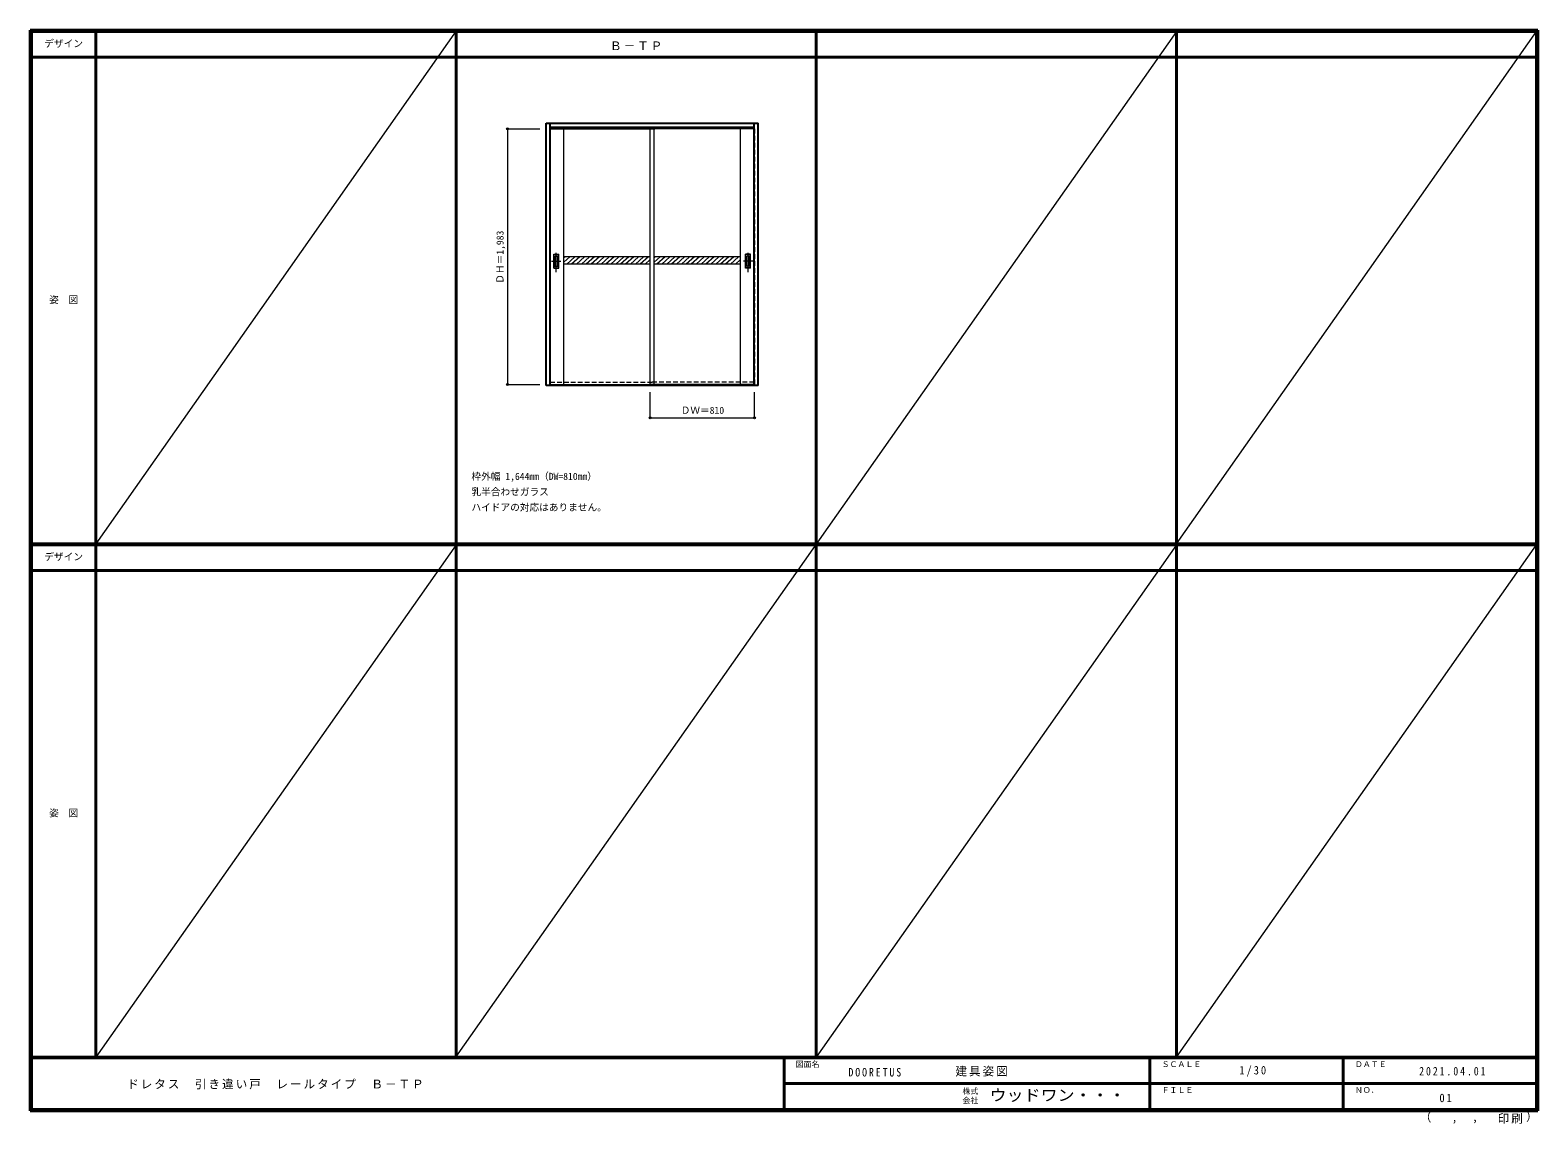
# Model space of a CAD drawing. Units: millimetres, scale not verified. Extents: x -6000 to 5700, y -4307 to 4175.
import ezdxf
from ezdxf.enums import TextEntityAlignment as Align

# ---------------------------------------------------------------- set-up
doc = ezdxf.new("R2010")
doc.units = ezdxf.units.MM
doc.header["$LTSCALE"] = 30
doc.header["$PDMODE"] = 32
doc.header["$PDSIZE"] = 15
doc.linetypes.add('CHAIN1', pattern=[8, 5, -1, 1, -1])
doc.linetypes.add('DASHED1', pattern=[1.8, 1.2, -0.6])
for name, color, linetype, lineweight in [('0-2_扉', 4, 'DASHED1', 9), ('0-4_枠', 3, 'Continuous', 25), ('0-6_引手', 7, 'Continuous', 18), ('0-B_寸法', 7, 'Continuous', 9), ('0-C_ハッチ', 4, 'Continuous', 9), ('F-1_枠', 6, 'Continuous', 40), ('F-A_文字', 7, 'Continuous', 18)]:
    doc.layers.add(name, color=color, linetype=linetype, lineweight=lineweight)
doc.layers.add('0-A_文字', color=7, linetype='Continuous')
doc.styles.add('ＭＳ ゴシック', font='')
doc.styles.get('ＭＳ ゴシック').set_extended_font_data('MS Gothic')

msp = doc.modelspace()

# ---------------------------------------------------------------- linework, layer by layer
at = {"layer": '0-2_扉'}
for p, q in [((-1968, 3409), (-1968, 1426)), ((-1965, 3409), (-1968, 3409)), ((-1966, 1426), (-1966, 3409)), ((-1966, 1426), (-1966, 3409)), ((-1188, 3409), (-1188, 3405)), ((-1188, 3409), (-1188, 3405)), ((-1188, 3409), (-1188, 3405)), ((-1158, 1426), (-1158, 3409)), ((-1158, 3409), (-1158, 3405)), ((-1158, 3409), (-1158, 3405)), ((-1158, 3409), (-1158, 3405)), ((-381, 3409), (-378, 3409)), ((-380, 1426), (-380, 3409)), ((-380, 1426), (-380, 3409)), ((-1968, 1426), (-1965, 1426))]:
    msp.add_line(p, q, dxfattribs=at)
at = {"layer": '0-2_扉', "color": 7, "linetype": 'Continuous', "lineweight": 18}
for p, q in [((-1965, 3409), (-1158, 3409)), ((-1858, 1426), (-1858, 3409)), ((-1188, 1426), (-1188, 3409)), ((-381, 3409), (-1188, 3409)), ((-1188, 1426), (-1188, 3409)), ((-1158, 1426), (-1158, 3409)), ((-1158, 1426), (-1158, 3409)), ((-488, 1426), (-488, 3409)), ((-1188, 2416), (-1858, 2416)), ((-1188, 2361), (-1858, 2361)), ((-488, 2416), (-1158, 2416)), ((-488, 2361), (-1158, 2361)), ((-1965, 1426), (-1158, 1426)), ((-381, 1426), (-1188, 1426))]:
    msp.add_line(p, q, dxfattribs=at)
at = {"layer": '0-2_扉', "color": 7, "lineweight": 18}
for p, q in [((-1965, 1444), (-1158, 1444)), ((-381, 1444), (-1188, 1444))]:
    msp.add_line(p, q, dxfattribs=at)
at = {"layer": '0-2_扉'}
msp.add_lwpolyline([(-378, 3409), (-378, 1426), (-381, 1426)], dxfattribs=at)
at = {"layer": '0-4_枠'}
for p, q in [((-1995, 1418), (-1995, 3453)), ((-1995, 3453), (-351, 3453)), ((-1965, 1418), (-1965, 3453)), ((-1965, 3423), (-381, 3423)), ((-381, 1426.54), (-381, 3453)), ((-351, 1418), (-351, 3453)), ((-1965, 1418), (-1995, 1418)), ((-381, 1421), (-1965, 1421)), ((-381, 1418), (-1965, 1418)), ((-381, 1426.2), (-381, 1426.54)), ((-381, 1418), (-381, 1426.2)), ((-351, 1418), (-381, 1418))]:
    msp.add_line(p, q, dxfattribs=at)
at = {"layer": '0-6_引手', "linetype": 'CHAIN1'}
for p, q in [((-1917, 2298.27), (-1917, 2469.12)), ((-429, 2298.27), (-429, 2469.12)), ((-1955.07, 2383.5), (-1882.56, 2383.5)), ((-390.93, 2383.5), (-463.44, 2383.5))]:
    msp.add_line(p, q, dxfattribs=at)
at = {"layer": '0-6_引手'}
for p, q in [((-1936, 2438.5), (-1898, 2438.5)), ((-1936, 2328.5), (-1936, 2438.5)), ((-1929.5, 2422.5), (-1904.5, 2422.5)), ((-1929.5, 2344.5), (-1929.5, 2422.5)), ((-1929.5, 2344.5), (-1904.5, 2344.5)), ((-1904.5, 2344.5), (-1904.5, 2422.5)), ((-1898, 2328.5), (-1898, 2438.5)), ((-410, 2438.5), (-448, 2438.5)), ((-448, 2328.5), (-448, 2438.5)), ((-416.5, 2422.5), (-441.5, 2422.5)), ((-441.5, 2344.5), (-441.5, 2422.5)), ((-416.5, 2344.5), (-441.5, 2344.5)), ((-416.5, 2344.5), (-416.5, 2422.5)), ((-410, 2328.5), (-410, 2438.5)), ((-1936, 2328.5), (-1898, 2328.5)), ((-410, 2328.5), (-448, 2328.5))]:
    msp.add_line(p, q, dxfattribs=at)
at = {"layer": '0-6_引手', "linetype": 'DASHED1'}
for p, q in [((-1901, 2332.5), (-1901, 2434.5)), ((-445, 2332.5), (-445, 2434.5)), ((-1933, 2332.5), (-1901, 2332.5)), ((-413, 2332.5), (-445, 2332.5))]:
    msp.add_line(p, q, dxfattribs=at)
for points in [[(-1933, 2332.5), (-1933, 2434.5), (-1901, 2434.5)], [(-413, 2332.5), (-413, 2434.5), (-445, 2434.5)]]:
    msp.add_lwpolyline(points, dxfattribs=at)
at = {"layer": '0-B_寸法', "color": 4}
for p, q in [((-2295, 3409), (-2045, 3409)), ((-2295, 3409), (-2295, 1426)), ((-2295, 1426), (-2045, 1426)), ((-1188, 1168), (-1188, 1368)), ((-378, 1168), (-378, 1368)), ((-1188, 1168), (-378, 1168))]:
    msp.add_line(p, q, dxfattribs=at)
at = {"layer": '0-B_寸法'}
for p in [(-2295, 3409), (-2295, 1426), (-1188, 1168), (-378, 1168)]:
    msp.add_point(p, dxfattribs=at)
at = {"layer": '0-C_ハッチ'}
for p, q in [((-1849.35, 2416), (-1858, 2408.46)), ((-1811.28, 2416), (-1858, 2375.31)), ((-1773.22, 2416), (-1836.37, 2361)), ((-1735.15, 2416), (-1798.3, 2361)), ((-1697.09, 2416), (-1760.24, 2361)), ((-1659.02, 2416), (-1722.17, 2361)), ((-1620.96, 2416), (-1684.11, 2361)), ((-1582.9, 2416), (-1646.04, 2361)), ((-1544.83, 2416), (-1607.98, 2361)), ((-1506.77, 2416), (-1569.91, 2361)), ((-1468.7, 2416), (-1531.85, 2361)), ((-1430.64, 2416), (-1493.79, 2361)), ((-1392.57, 2416), (-1455.72, 2361)), ((-1354.51, 2416), (-1417.66, 2361)), ((-1316.44, 2416), (-1379.59, 2361)), ((-1278.38, 2416), (-1341.53, 2361)), ((-1240.31, 2416), (-1303.46, 2361)), ((-1202.25, 2416), (-1265.4, 2361)), ((-1188, 2395.26), (-1227.33, 2361)), ((-1149.35, 2416), (-1158, 2408.46)), ((-1111.28, 2416), (-1158, 2375.31)), ((-1073.22, 2416), (-1136.37, 2361)), ((-1035.15, 2416), (-1098.3, 2361)), ((-997.09, 2416), (-1060.24, 2361)), ((-959.02, 2416), (-1022.17, 2361)), ((-920.96, 2416), (-984.11, 2361)), ((-882.9, 2416), (-946.04, 2361)), ((-844.83, 2416), (-907.98, 2361)), ((-806.77, 2416), (-869.91, 2361)), ((-768.7, 2416), (-831.85, 2361)), ((-730.64, 2416), (-793.79, 2361)), ((-692.57, 2416), (-755.72, 2361)), ((-654.51, 2416), (-717.66, 2361)), ((-616.44, 2416), (-679.59, 2361)), ((-578.38, 2416), (-641.53, 2361)), ((-540.31, 2416), (-603.46, 2361)), ((-502.25, 2416), (-565.4, 2361)), ((-488, 2395.26), (-527.33, 2361))]:
    msp.add_line(p, q, dxfattribs=at)
at = {"layer": 'F-1_枠'}
for p, q in [((-6000, 4175), (5700, 4175)), ((-6000, 4175), (-6000, -4205)), ((-6000, 4170), (5700, 4170)), ((-6000, 4165), (5700, 4165)), ((-5995, 4175), (-5995, -4205)), ((-5990, 4175), (-5990, -4205)), ((-5490, 4175), (-5490, -3790)), ((-2695, -3790), (-2695, 4175)), ((100, -3790), (100, 4175)), ((2895, -3790), (2895, 4175)), ((5690, 4175), (5690, -4205)), ((5695, 4175), (5695, -4205)), ((5700, 4175), (5700, -4205)), ((-6000, 3965), (5700, 3965)), ((-6000, 190.5), (5700, 190.5)), ((-6000, 187.5), (5700, 187.5)), ((-6000, 184.5), (5700, 184.5)), ((-6000, -15.5), (5700, -15.5)), ((5700, -3790), (-6000, -3790)), ((5700, -3795), (-6000, -3795)), ((-150, -3795), (-150, -4195)), ((2690, -3795), (2690, -4195)), ((4190, -3795), (4190, -4195)), ((-150, -3995), (5690, -3995.01)), ((5700, -4195), (-6000, -4195)), ((5700, -4200), (-6000, -4200)), ((5700, -4205), (-6000, -4205))]:
    msp.add_line(p, q, dxfattribs=at)
at = {"layer": 'F-A_文字'}
for p, q in [((-2695, 4170), (-5490, 190.5)), ((2895, 4165), (-2699.22, -3790)), ((2895, 190.5), (5690, 4165)), ((-2695, 184.5), (-5490, -3790)), ((2895, 184.5), (100, -3790)), ((2895, -3790), (5690, 184.5))]:
    msp.add_line(p, q, dxfattribs=at)

# ---------------------------------------------------------------- texts
at = {"layer": '0-A_文字', "style": 'ＭＳ ゴシック'}
for s, p in [('乳半合わせガラス', (-2575, 550.5)), ('ハイドアの対応はありません。', (-2575, 430.5))]:
    msp.add_text(s, height=54.99, dxfattribs=at).set_placement(p, align=Align.BOTTOM_LEFT)
at = {"layer": '0-A_文字', "insert": (-1500, 4020), "char_height": 65.98, "attachment_point": 7, "style": 'ＭＳ ゴシック'}
msp.add_mtext('\\T1.17;Ｂ－ＴＰ', dxfattribs=at)
at = {"layer": '0-B_寸法', "style": 'ＭＳ ゴシック'}
msp.add_text('ＤＨ＝1,983', height=54.99, rotation=90, dxfattribs=at).set_placement((-2310, 2208.25), align=Align.BOTTOM_LEFT)
for s, p in [('ＤＷ＝810', (-951.75, 1183)), ('枠外幅 1,644mm（DW=810mm）', (-2575, 670.5))]:
    msp.add_text(s, height=54.99, dxfattribs=at).set_placement(p, align=Align.BOTTOM_LEFT)
at = {"layer": 'F-A_文字', "style": 'ＭＳ ゴシック'}
for s, height, p in [('デザイン', 54.99, (-5890, 4027.5)), ('姿\u3000図', 54.99, (-5852.5, 2040.25)), ('デザイン', 54.99, (-5890, 47)), ('姿\u3000図', 54.99, (-5852.5, -1940.25)), ('図面名', 43.99, (-60, -3880)), ('ＳＣＡＬＥ', 43.99, (2780, -3880)), ('ＤＡＴＥ', 43.99, (4280, -3880)), ('株式', 43.99, (1235, -4089)), ('ＦＩＬＥ', 43.99, (2780, -4080)), ('ＮＯ．', 43.99, (4280, -4080)), ('会社', 43.99, (1235, -4161)), ('（', 65.98, (4784.03, -4308.31)), ('）', 65.98, (5608.4, -4304.13)), (',', 65.98, (5031.28, -4308.31)), (',', 65.98, (5190.2, -4305.53))]:
    msp.add_text(s, height=height, dxfattribs=at).set_placement(p, align=Align.BOTTOM_LEFT)
at = {"layer": 'F-A_文字', "style": 'ＭＳ ゴシック', "width": 1.1}
msp.add_text('ウッドワン・・・', height=87.98, dxfattribs=at).set_placement((1445, -4155), align=Align.BOTTOM_LEFT)
at = {"layer": 'F-A_文字', "char_height": 65.98, "attachment_point": 7, "style": 'ＭＳ ゴシック'}
for s, insert in [('\\T1.17;建具姿図', (1180.42, -3940)), ('\\T1.38;\\W0.9;1/30', (3383.75, -3940)), ('\\T1.17;ドレタス\u3000引き違い戸\u3000レールタイプ\u3000Ｂ－ＴＰ', (-5247.55, -4040)), ('\\T1.39;\\W0.85;DOORETUS', (350, -3940.79)), ('\\T1.39;\\W0.85;2021.04.01', (4778.75, -3932.5)), ('\\T1.36;\\W0.9;01', (4936.25, -4140)), ('\\T1.17;印刷', (5388.15, -4306.92))]:
    msp.add_mtext(s, dxfattribs=dict(at, insert=insert))

doc.saveas('drawing.dxf')
